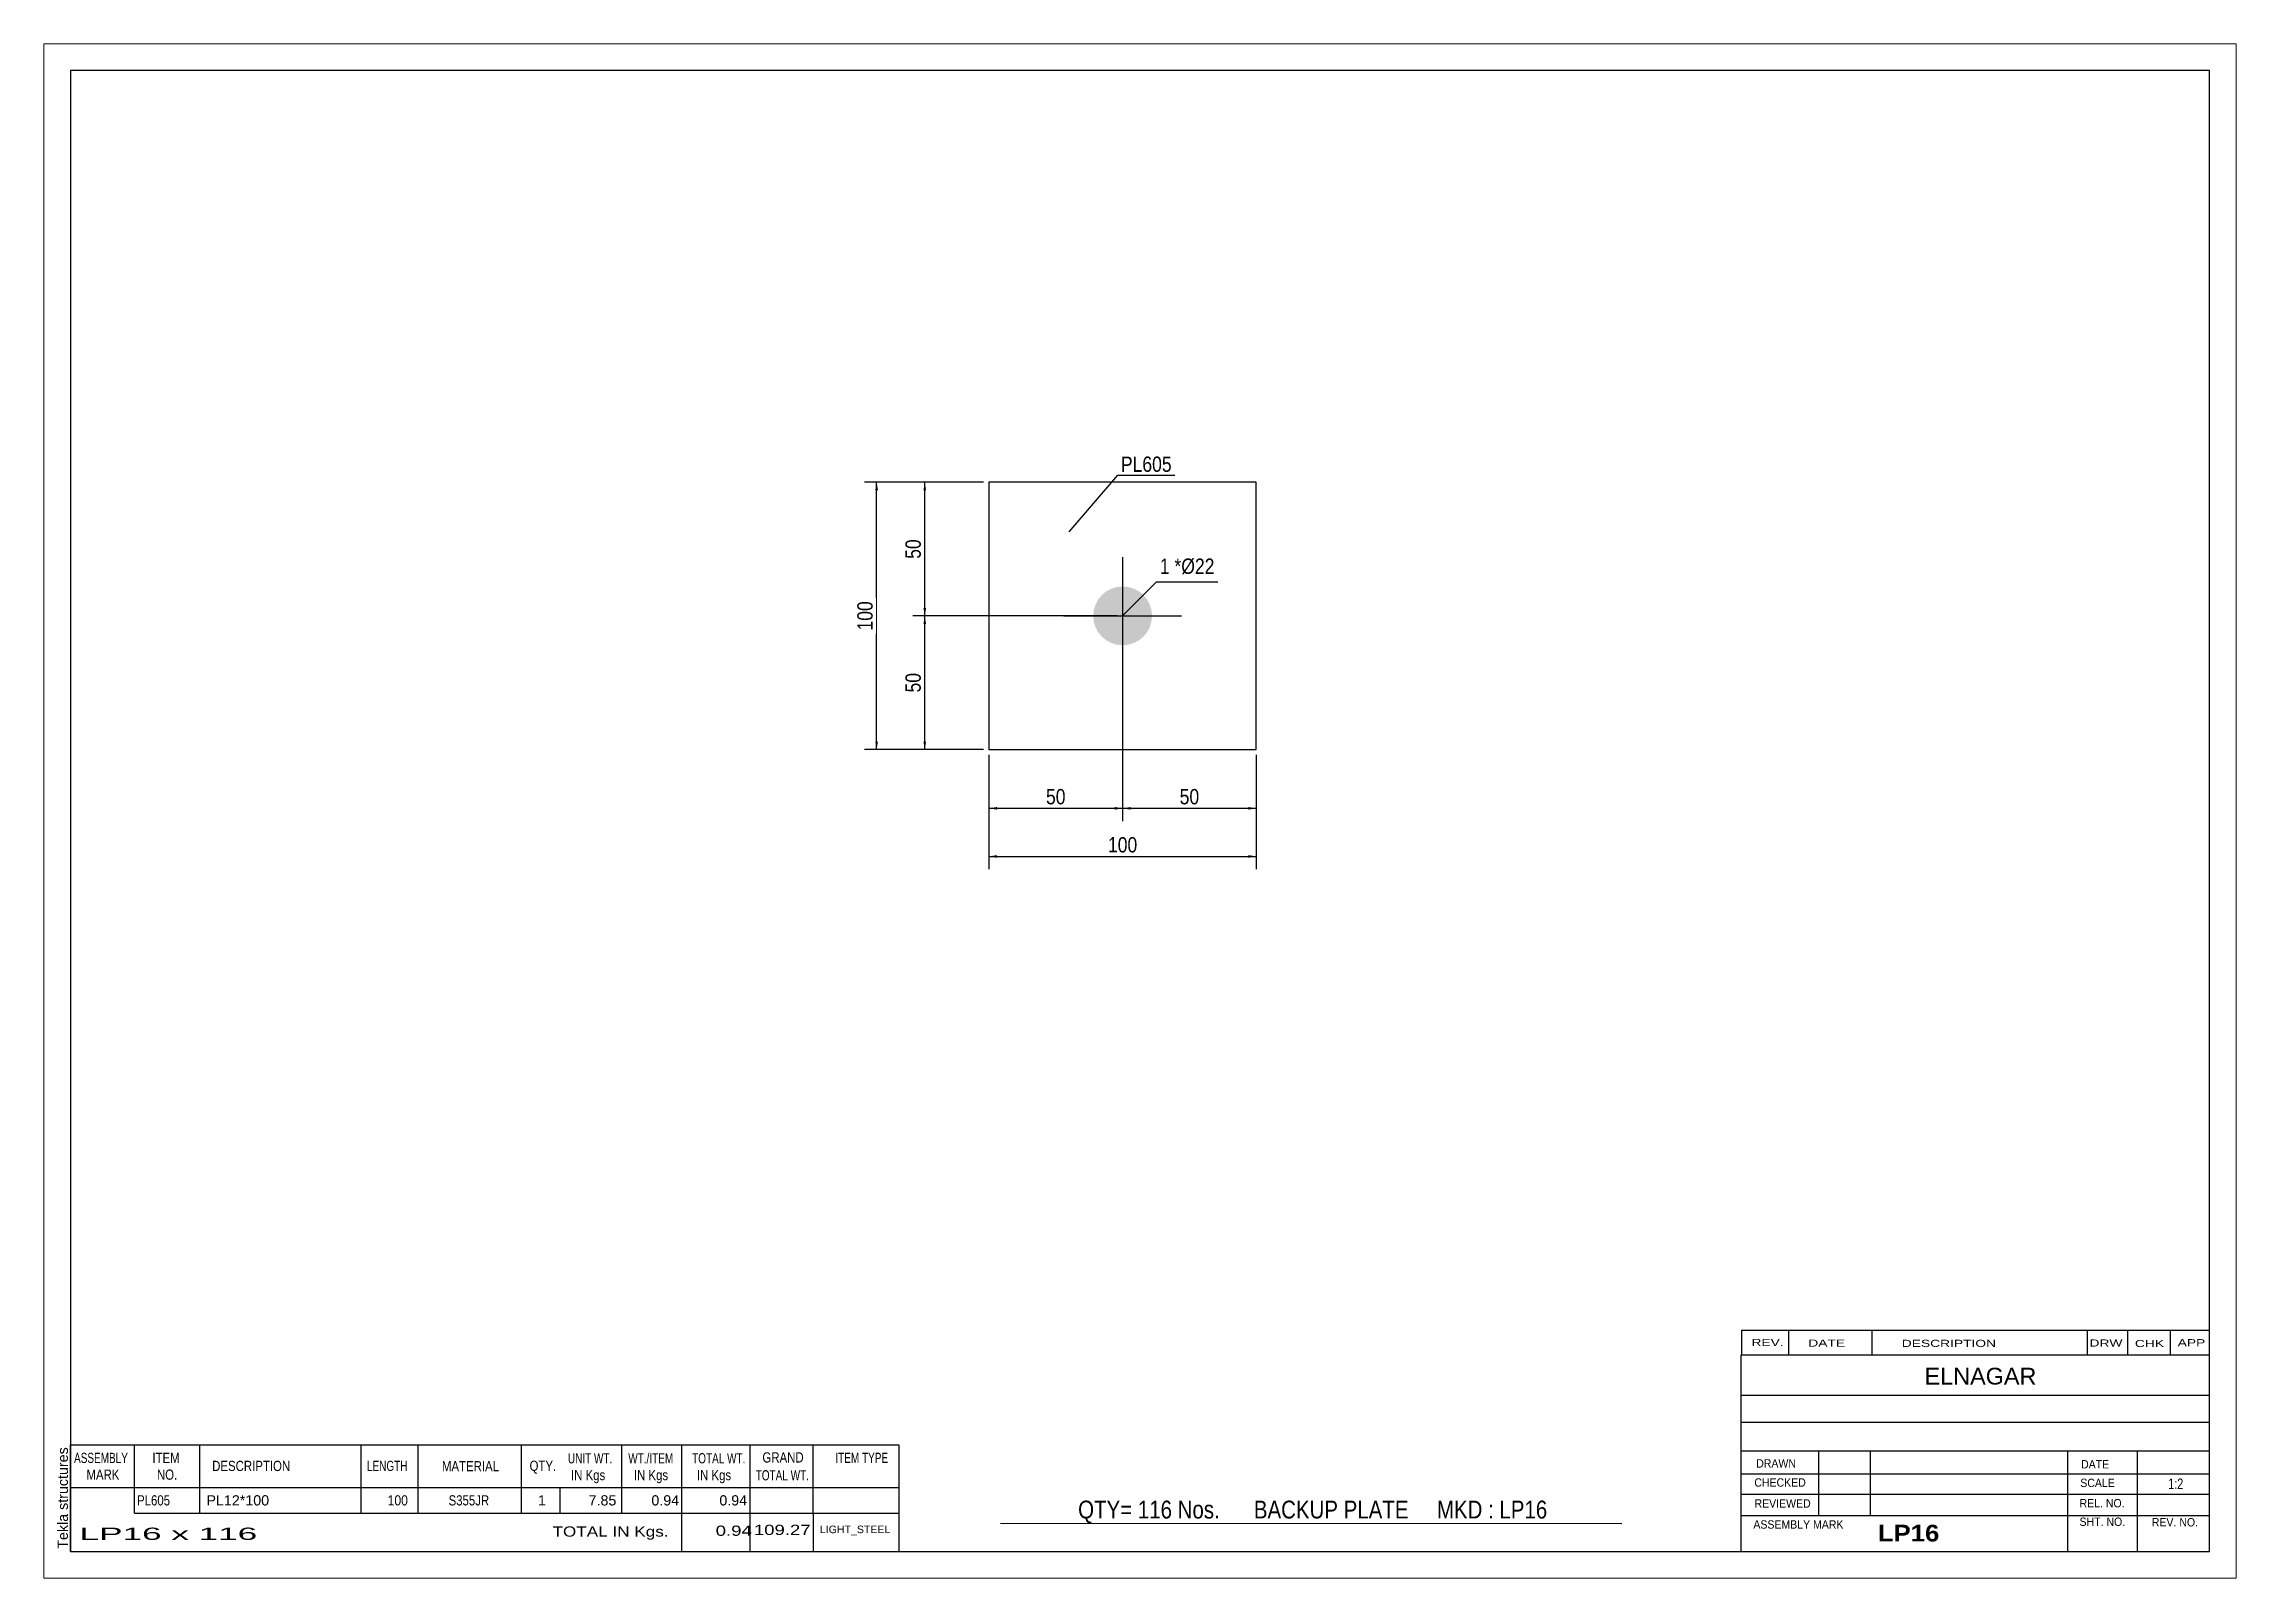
# Paper-space layout 'Layout1' of a CAD drawing. Header units: millimetres. Extents: x 0 to 410, y 0 to 287.
# The model-space entities are those that its viewports show. They can reach past a viewport. Long polylines and large blocks are cut down to what shows.
import ezdxf

# ---------------------------------------------------------------- set-up
doc = ezdxf.new("R2010")
doc.units = ezdxf.units.MM
doc.layers.add('Viewport layer', color=7, linetype='Continuous', plot=False)
doc.styles.add('Arial', font='ARIAL.TTF', dxfattribs={"height": 0.2})
doc.styles.add('Arial Bold', font='ARIALBD.TTF', dxfattribs={"height": 0.2})
doc.styles.add('Arial Narrow', font='ARIALN.TTF', dxfattribs={"height": 0.2})

# ---------------------------------------------------------------- blocks, each defined once
blk = doc.blocks.new('Unknown-629231718-1210')
at = {"color": 5, "linetype": 'Continuous'}
for p, q in [((228.25, 102), (-171.75, 102)), ((-171.75, 102), (-171.75, -175)), ((228.25, -175), (228.25, 102)), ((-171.75, -175), (228.25, -175))]:
    blk.add_line(p, q, dxfattribs=at)
at = {"color": 174, "linetype": 'Continuous', "style": 'Arial'}
blk.add_text('Tekla structures', height=1.9102, rotation=90, dxfattribs=at).set_placement((-172.25, -174.5))
blk = doc.blocks.new('Part-629231718-1239 - 1220')
at = {"color": 2, "linetype": 'Continuous'}
for p, q in [((50, 25), (0, 25)), ((0, 25), (0, -25)), ((50, -25), (50, 25)), ((0, -25), (50, -25))]:
    blk.add_line(p, q, dxfattribs=at)
blk = doc.blocks.new('Bolt-629231718-1275 - 1220')
at = {"linetype": 'Continuous'}
blk.add_hatch(color=3, dxfattribs=at).paths.add_polyline_path([(30.5, 0, -1), (19.5, 0, -1)])
at = {"color": 3, "linetype": 'Continuous'}
for p, q in [((25, 11), (25, -11)), ((14, 0), (36, 0))]:
    blk.add_line(p, q, dxfattribs=at)
blk = doc.blocks.new('StraightDimension-629231718-1288 - 1220')
at = {"linetype": 'Continuous'}
for points in [[(26.5, -36.25), (25, -36), (26.5, -35.75)], [(48.5, -35.75), (50, -36), (48.5, -36.25)]]:
    blk.add_hatch(color=7, dxfattribs=at).paths.add_polyline_path(points)
at = {"color": 7, "linetype": 'Continuous'}
for p, q in [((25, -1), (25, -38.4)), ((50, -26), (50, -38.4)), ((25, -36), (50, -36))]:
    blk.add_line(p, q, dxfattribs=at)
at = {"color": 0}
blk.add_wipeout([(39.93, -35.85), (39.93, -31.65), (35.07, -31.65), (35.07, -35.85)], dxfattribs=at)
at = {"color": 3, "style": 'Arial Narrow'}
blk.add_text('50', height=2.863, dxfattribs=at).set_placement((35.67, -35.25))
blk = doc.blocks.new('StraightDimension-629231718-1312 - 1220')
at = {"linetype": 'Continuous'}
for points in [[(1.5, -36.25), (0, -36), (1.5, -35.75)], [(23.5, -35.75), (25, -36), (23.5, -36.25)]]:
    blk.add_hatch(color=7, dxfattribs=at).paths.add_polyline_path(points)
at = {"color": 7, "linetype": 'Continuous'}
for p, q in [((25, -1), (25, -38.4)), ((0, -26), (0, -38.4)), ((0, -36), (25, -36))]:
    blk.add_line(p, q, dxfattribs=at)
at = {"color": 0}
blk.add_wipeout([(14.93, -35.85), (14.93, -31.65), (10.07, -31.65), (10.07, -35.85)], dxfattribs=at)
at = {"color": 3, "style": 'Arial Narrow'}
blk.add_text('50', height=2.863, dxfattribs=at).set_placement((10.67, -35.25))
blk = doc.blocks.new('StraightDimension-629231718-1330 - 1220')
at = {"linetype": 'Continuous'}
for points in [[(1.5, -45.25), (0, -45), (1.5, -44.75)], [(48.5, -44.75), (50, -45), (48.5, -45.25)]]:
    blk.add_hatch(color=7, dxfattribs=at).paths.add_polyline_path(points)
at = {"color": 7, "linetype": 'Continuous'}
for p, q in [((0, -26), (0, -47.4)), ((50, -26), (50, -47.4)), ((0, -45), (50, -45))]:
    blk.add_line(p, q, dxfattribs=at)
at = {"color": 0}
blk.add_wipeout([(28.34, -44.85), (28.34, -40.65), (21.66, -40.65), (21.66, -44.85)], dxfattribs=at)
at = {"color": 3, "style": 'Arial Narrow'}
blk.add_text('100', height=2.863, dxfattribs=at).set_placement((22.26, -44.25))
blk = doc.blocks.new('StraightDimension-629231718-1339 - 1220')
at = {"linetype": 'Continuous'}
for points in [[(-12.25, 23.5), (-12, 25), (-11.75, 23.5)], [(-11.75, 1.5), (-12, 0), (-12.25, 1.5)]]:
    blk.add_hatch(color=7, dxfattribs=at).paths.add_polyline_path(points)
at = {"color": 7, "linetype": 'Continuous'}
for p, q in [((-1, 25), (-14.25, 25)), ((-12, 0), (-12, 25)), ((24, 0), (-14.25, 0))]:
    blk.add_line(p, q, dxfattribs=at)
at = {"color": 0}
blk.add_wipeout([(-12.15, 14.93), (-16.35, 14.93), (-16.35, 10.07), (-12.15, 10.07)], dxfattribs=at)
at = {"color": 3, "style": 'Arial Narrow'}
blk.add_text('50', height=2.863, rotation=90.0002, dxfattribs=at).set_placement((-12.75, 10.67))
blk = doc.blocks.new('StraightDimension-629231718-1356 - 1220')
at = {"linetype": 'Continuous'}
for points in [[(-12.25, -1.5), (-12, 0), (-11.75, -1.5)], [(-11.75, -23.5), (-12, -25), (-12.25, -23.5)]]:
    blk.add_hatch(color=7, dxfattribs=at).paths.add_polyline_path(points)
at = {"color": 7, "linetype": 'Continuous'}
for p, q in [((24, 0), (-14.25, 0)), ((-12, -25), (-12, 0)), ((-1, -25), (-14.25, -25))]:
    blk.add_line(p, q, dxfattribs=at)
at = {"color": 0}
blk.add_wipeout([(-12.15, -10.07), (-16.35, -10.07), (-16.35, -14.93), (-12.15, -14.93)], dxfattribs=at)
at = {"color": 3, "style": 'Arial Narrow'}
blk.add_text('50', height=2.863, rotation=90.0002, dxfattribs=at).set_placement((-12.75, -14.33))
blk = doc.blocks.new('StraightDimension-629231718-1374 - 1220')
at = {"linetype": 'Continuous'}
for points in [[(-21.25, 23.5), (-21, 25), (-20.75, 23.5)], [(-20.75, -23.5), (-21, -25), (-21.25, -23.5)]]:
    blk.add_hatch(color=7, dxfattribs=at).paths.add_polyline_path(points)
at = {"color": 7, "linetype": 'Continuous'}
for p, q in [((-1, 25), (-23.25, 25)), ((-21, -25), (-21, 25)), ((-1, -25), (-23.25, -25))]:
    blk.add_line(p, q, dxfattribs=at)
at = {"color": 0}
blk.add_wipeout([(-21.15, 3.34), (-25.35, 3.34), (-25.35, -3.34), (-21.15, -3.34)], dxfattribs=at)
at = {"color": 3, "style": 'Arial Narrow'}
blk.add_text('100', height=2.863, rotation=90.0002, dxfattribs=at).set_placement((-21.75, -2.74))
blk = doc.blocks.new('CBS_NAME_BLOG-629231718-1505')
at = {"color": 7, "linetype": 'Continuous'}
for p, q in [((140.66, -138.25), (228.18, -138.25)), ((140.66, -174.96), (140.66, -138.25)), ((140.66, -145.79), (228.18, -145.79)), ((140.73, -150.84), (228.25, -150.84)), ((140.66, -156.21), (228.18, -156.21)), ((155.18, -168.32), (155.18, -156.22)), ((164.87, -168.29), (164.87, -156.22)), ((201.78, -174.96), (201.78, -156.23)), ((214.83, -174.96), (214.83, -156.22)), ((140.67, -160.51), (228.25, -160.49)), ((140.66, -164.26), (228.18, -164.26)), ((140.66, -168.3), (228.18, -168.3)), ((140.66, -175), (228.25, -175))]:
    blk.add_line(p, q, dxfattribs=at)
at = {"color": 3, "linetype": 'Continuous', "style": 'Arial'}
blk.add_text('ELNAGAR', height=3.133, dxfattribs=at).set_placement((174.98, -143.78))
at = {"color": 3, "linetype": 'Continuous'}
for s, height, style, width, p in [('DRAWN', 1.566, 'Arial', 0.9, (143.49, -159.32)), ('DATE', 1.566, 'Arial', 0.9, (204.25, -159.48)), ('CHECKED', 1.566, 'Arial', 0.9, (143.14, -162.89)), ('SCALE', 1.566, 'Arial', 0.9, (204.1, -162.96)), ('1:2', 1.957, 'Arial Narrow', 0.9, (220.55, -163.32)), ('REVIEWED', 1.566, 'Arial', 0.9, (143.18, -166.81)), ('REL. NO.', 1.566, 'Arial', 0.9, (203.96, -166.76)), ('ASSEMBLY MARK', 1.5663, 'Arial', 0.9, (142.96, -170.74)), ('LP16', 3.131, 'Arial Bold', 1.1, (166.24, -173.14)), ('SHT. NO.', 1.566, 'Arial', 0.9, (203.96, -170.23)), ('REV. NO.', 1.566, 'Arial', 0.9, (217.48, -170.32))]:
    blk.add_text(s, height=height, dxfattribs=dict(at, style=style, width=width)).set_placement(p)
blk = doc.blocks.new('CBS_BOM-629231718-1503')
at = {"color": 7, "linetype": 'Continuous'}
for p, q in [((-171.78, -163.03), (-171.78, -155.03)), ((-171.78, -155.03), (-16.86, -155.03)), ((-159.78, -163.03), (-159.78, -155.03)), ((-147.59, -163.03), (-147.59, -155.03)), ((-117.43, -163.03), (-117.43, -155.03)), ((-106.75, -163.03), (-106.75, -155.03)), ((-87.43, -163.03), (-87.43, -155.03)), ((-68.63, -163.03), (-68.63, -155.03)), ((-57.42, -163.03), (-57.42, -155.03)), ((-44.63, -163.03), (-44.63, -155.03)), ((-32.88, -163.03), (-32.88, -155.03)), ((-16.86, -155.04), (-16.86, -163.02)), ((-171.78, -163.03), (-16.86, -163.03)), ((-171.78, -167.83), (-171.78, -163.03)), ((-159.78, -167.83), (-159.78, -163.03)), ((-147.59, -167.83), (-147.59, -163.03)), ((-117.43, -167.83), (-117.43, -163.03)), ((-106.75, -167.83), (-106.75, -163.03)), ((-87.43, -167.83), (-87.43, -163.03)), ((-80.17, -167.83), (-80.17, -163.03)), ((-68.63, -167.83), (-68.63, -163.03)), ((-57.42, -167.83), (-57.42, -163.03)), ((-44.63, -167.83), (-44.63, -163.03)), ((-32.86, -167.83), (-32.86, -163.03)), ((-16.86, -163.04), (-16.86, -167.83)), ((-171.78, -175.03), (-171.78, -167.85)), ((-159.78, -167.83), (-16.86, -167.83)), ((-57.42, -175.03), (-57.42, -167.85)), ((-44.63, -175.03), (-44.63, -167.85)), ((-32.82, -175.03), (-32.82, -167.85)), ((-16.86, -167.83), (-16.86, -175.03)), ((-171.78, -175.03), (-16.86, -175.03))]:
    blk.add_line(p, q, dxfattribs=at)
at = {"color": 3, "linetype": 'Continuous', "style": 'Arial'}
for s, height, width, p in [('ASSEMBLY', 1.91, 0.7, (-171.1, -158.46)), ('MARK', 1.91, 0.8, (-168.78, -161.59)), ('ITEM', 1.91, 0.8, (-156.45, -158.46)), ('NO.', 1.91, 0.8, (-155.6, -161.59)), ('DESCRIPTION', 1.9102, 0.8, (-145.27, -159.96)), ('LENGTH', 1.91, 0.7, (-116.32, -159.96)), ('MATERIAL', 1.91, 0.8, (-102.3, -160.01)), ('QTY.', 1.91, 0.8, (-85.91, -159.93)), ('UNIT WT.', 1.91, 0.7, (-78.74, -158.53)), ('IN Kgs', 1.91, 0.8, (-78.16, -161.67)), ('WT./ITEM', 1.91, 0.7, (-67.45, -158.53)), ('IN Kgs', 1.91, 0.8, (-66.41, -161.67)), ('TOTAL WT.', 1.91, 0.7, (-55.51, -158.53)), ('IN Kgs', 1.91, 0.8, (-54.62, -161.67)), ('TOTAL WT.', 1.91, 0.7, (-43.62, -161.71)), ('GRAND', 1.91, 0.8, (-42.36, -158.37)), ('ITEM TYPE', 1.91, 0.7, (-28.72, -158.45))]:
    blk.add_text(s, height=height, dxfattribs=dict(at, width=width)).set_placement(p)
at = {"color": 7, "linetype": 'Continuous', "style": 'Arial'}
for s, width, p in [('PL605', 0.8, (-159.32, -166.4)), ('100', 0.85, (-112.45, -166.4)), ('S355JR', 0.8, (-101.06, -166.4))]:
    blk.add_text(s, height=1.91, dxfattribs=dict(at, width=width)).set_placement(p)
for s, p in [('PL12*100', (-146.34, -166.4)), ('1', (-84.34, -166.4)), ('7.85', (-74.87, -166.4)), ('0.94', (-63.13, -166.4)), ('0.94', (-50.42, -166.4))]:
    blk.add_text(s, height=1.91, dxfattribs=at).set_placement(p)
at = {"color": 6, "linetype": 'Continuous', "style": 'Arial'}
for s, height, width, p in [('LP16 x 116', 2.292, 2.05, (-170.06, -172.84)), ('TOTAL IN Kgs.', 1.9102, 1.2, (-81.62, -172.23)), ('0.94', 1.91, 1.3, (-51.1, -172.08)), ('109.27', 1.91, 1.3, (-43.96, -171.92))]:
    blk.add_text(s, height=height, dxfattribs=dict(at, width=width)).set_placement(p)
blk.add_text('LIGHT_STEEL', height=1.4135, dxfattribs=at).set_placement((-31.61, -171.58))
blk = doc.blocks.new('CBS_CALLOFF-629231718-1504')
at = {"color": 7, "linetype": 'Continuous'}
blk.add_line((2.13, -169.73), (118.36, -169.75), dxfattribs=at)
at = {"color": 3, "linetype": 'Continuous', "style": 'Arial Narrow'}
blk.add_text('QTY= 116 Nos.      BACKUP PLATE     MKD : LP16', height=3.3405, dxfattribs=at).set_placement((16.68, -168.84))
blk = doc.blocks.new('CBS_REVISION-629231718-1506')
at = {"color": 7, "linetype": 'Continuous'}
for p, q in [((140.74, -133.62), (228.24, -133.62)), ((140.74, -133.62), (140.74, -138.25)), ((149.54, -133.62), (149.54, -138.25)), ((165.13, -133.62), (165.13, -138.19)), ((205.39, -133.62), (205.39, -138.25)), ((212.93, -133.62), (212.93, -138.25)), ((220.88, -133.62), (220.88, -138.25)), ((140.74, -138.25), (228.24, -138.25))]:
    blk.add_line(p, q, dxfattribs=at)
at = {"color": 7, "style": 'Arial Narrow', "width": 1.7}
for s, height, p in [('REV.', 1.326, (142.6, -136.57)), ('APP', 1.326, (222.31, -136.62)), ('DATE', 1.326, (153.23, -136.69)), ('DESCRIPTION', 1.3257, (170.71, -136.74)), ('DRW', 1.326, (205.82, -136.68)), ('CHK', 1.326, (214.31, -136.77))]:
    blk.add_text(s, height=height, dxfattribs=at).set_placement(p)
blk = doc.blocks.new('Mark-629231718-1271 - 1220')
at = {"color": 0}
blk.add_wipeout([(33.79, 7.86), (33.79, 10.86), (31.96, 10.86), (31.96, 7.86)], dxfattribs=at)
blk.add_wipeout([(33.79, 7.86), (33.79, 10.86), (31.96, 10.86), (31.96, 7.86)], dxfattribs=at)
at = {"color": 7, "linetype": 'Continuous'}
blk.add_line((25, 0), (31.36, 6.36), dxfattribs=at)
at = {"color": 0}
blk.add_wipeout([(35.97, 7.86), (35.97, 10.86), (34.69, 10.86), (34.69, 7.86)], dxfattribs=at)
blk.add_wipeout([(35.97, 7.86), (35.97, 10.86), (34.69, 10.86), (34.69, 7.86)], dxfattribs=at)
at = {"color": 3, "style": 'Arial Narrow'}
blk.add_text('1', height=2.86, dxfattribs=at).set_placement((31.96, 7.86))
at = {"color": 0}
blk.add_wipeout([(42.18, 7.86), (42.18, 10.86), (35.97, 10.86), (35.97, 7.86)], dxfattribs=at)
blk.add_wipeout([(42.18, 7.86), (42.18, 10.86), (35.97, 10.86), (35.97, 7.86)], dxfattribs=at)
at = {"color": 7, "linetype": 'Continuous'}
blk.add_line((31.36, 6.36), (42.78, 6.36), dxfattribs=at)
at = {"color": 3, "style": 'Arial Narrow'}
for s, height, p in [('*', 2.86, (34.69, 7.86)), ('Ø22', 2.863, (35.97, 7.86))]:
    blk.add_text(s, height=height, dxfattribs=at).set_placement(p)
blk = doc.blocks.new('Mark-629231718-1234 - 1220')
at = {"color": 0}
blk.add_wipeout([(34.19, 26.94), (34.19, 29.94), (24.68, 29.94), (24.68, 26.94)], dxfattribs=at)
blk.add_wipeout([(34.19, 26.94), (34.19, 29.94), (24.68, 29.94), (24.68, 26.94)], dxfattribs=at)
at = {"color": 7, "linetype": 'Continuous'}
for p, q in [((15.02, 15.73), (24.08, 26.34)), ((24.08, 26.34), (34.79, 26.34))]:
    blk.add_line(p, q, dxfattribs=at)
at = {"color": 3, "style": 'Arial Narrow'}
blk.add_text('PL605', height=2.863, dxfattribs=at).set_placement((24.68, 26.94))

msp = doc.modelspace()

# ---------------------------------------------------------------- block references
for name in ['Unknown-629231718-1210', 'Part-629231718-1239 - 1220', 'Bolt-629231718-1275 - 1220', 'CBS_REVISION-629231718-1506', 'CBS_NAME_BLOG-629231718-1505', 'CBS_BOM-629231718-1503', 'CBS_CALLOFF-629231718-1504']:
    msp.add_blockref(name, (0, 0))

# ---------------------------------------------------------------- next in the draw order: block references
msp.add_blockref('StraightDimension-629231718-1288 - 1220', (0, 0))

# ---------------------------------------------------------------- next in the draw order: block references
msp.add_blockref('StraightDimension-629231718-1312 - 1220', (0, 0))

# ---------------------------------------------------------------- next in the draw order: block references
for name in ['StraightDimension-629231718-1339 - 1220', 'StraightDimension-629231718-1330 - 1220']:
    msp.add_blockref(name, (0, 0))

# ---------------------------------------------------------------- next in the draw order: block references
for name in ['Mark-629231718-1234 - 1220', 'StraightDimension-629231718-1356 - 1220']:
    msp.add_blockref(name, (0, 0))

# ---------------------------------------------------------------- next in the draw order: block references
for name in ['StraightDimension-629231718-1374 - 1220', 'Mark-629231718-1271 - 1220']:
    msp.add_blockref(name, (0, 0))

psp = doc.layouts.get("Layout1")

# ---------------------------------------------------------------- viewports
at = {"layer": 'Viewport layer', "view_target_point": (28.25, -36.5)}
psp.add_viewport(center=(205, 143.5), size=(410, 287), view_center_point=(0, 0), view_height=287, dxfattribs=at)

doc.saveas('drawing.dxf')
